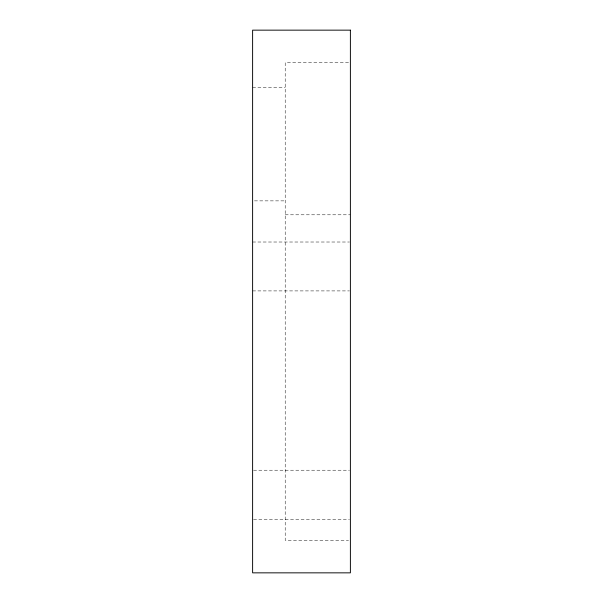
<?xml version="1.0" encoding="UTF-8"?>
<svg xmlns="http://www.w3.org/2000/svg" width="603" height="603" viewBox="0 0 603 603"><rect width="100%" height="100%" fill="white"/><g stroke="black" fill="none" stroke-linecap="round" stroke-linejoin="round"><path stroke-width="0.45" stroke-dasharray="3.02 2.26" d="M348.526 62.742L285.204 62.742L285.204 540.258L348.526 540.258M252.612 87.593L285.204 87.593M254.474 200.874L285.204 200.874M285.204 214.804L350.388 214.804M252.612 242.014L349.454 242.014M252.612 290.91L349.454 290.91M253.546 470.212L349.454 470.212M253.546 519.658L349.454 519.658"/><path stroke-width="0.9" d="M350.388 30.15L252.612 30.15L252.612 572.85L350.388 572.85L350.388 30.15"/></g></svg>
